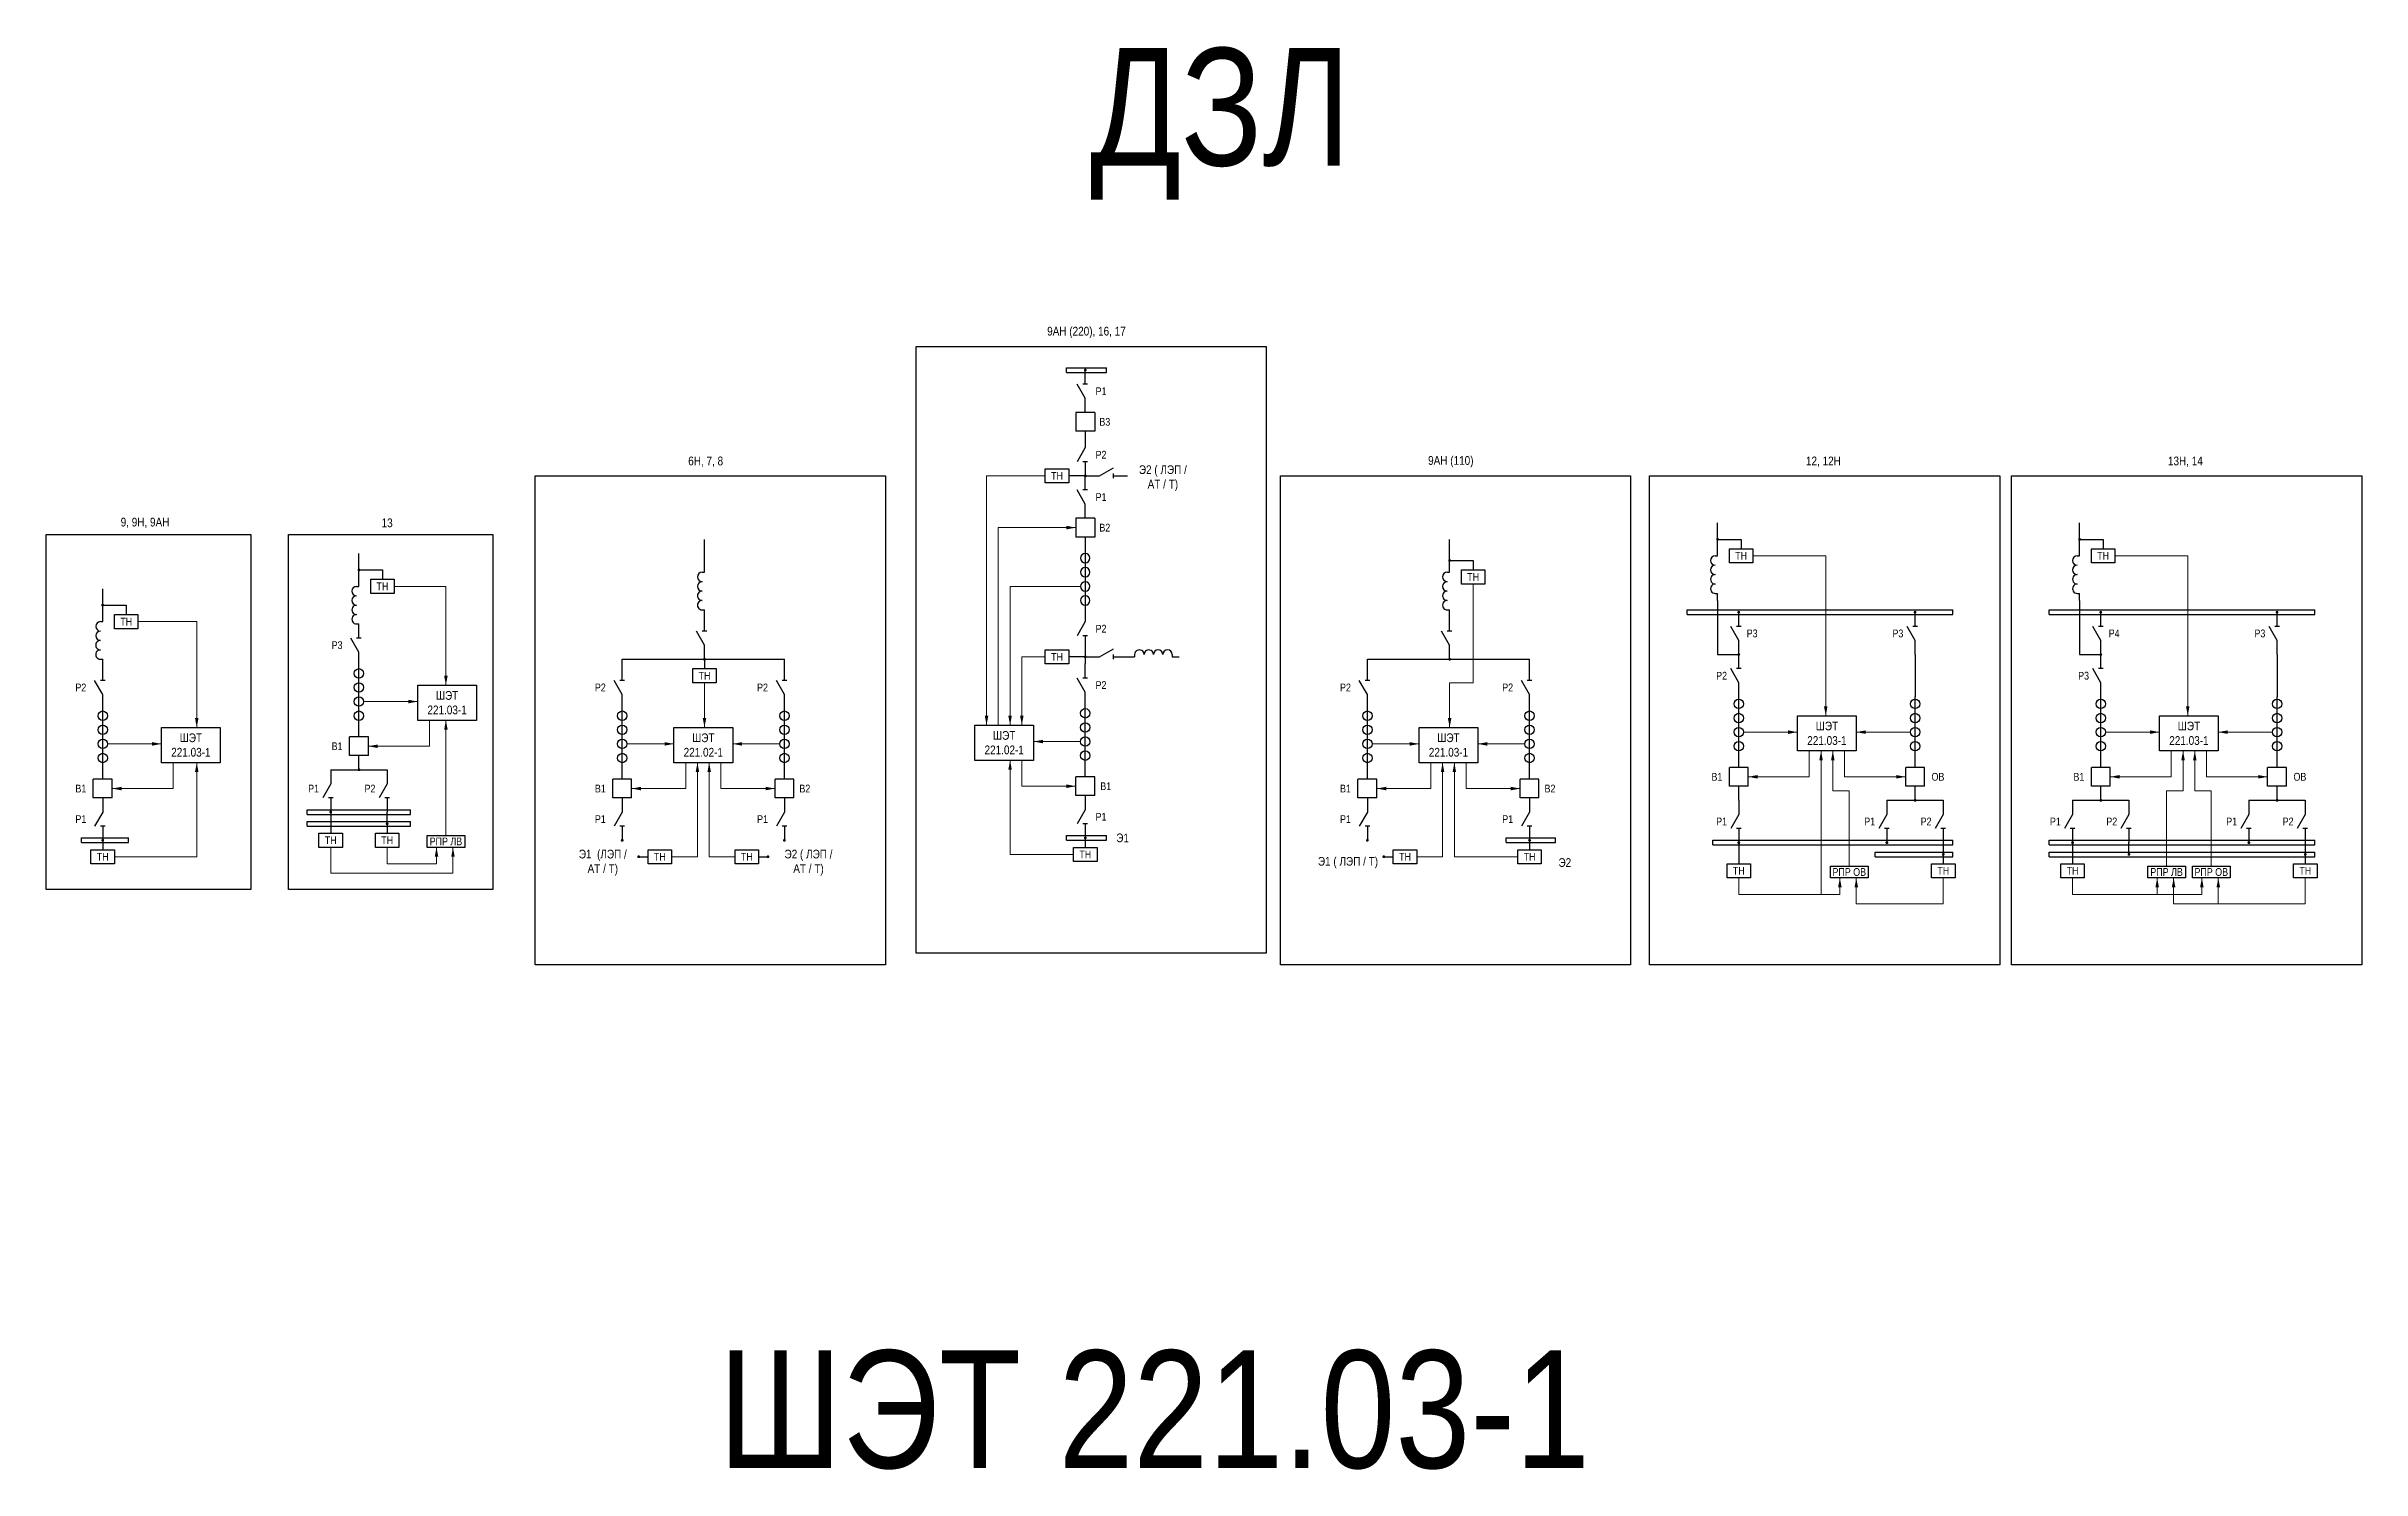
# Model space of a CAD drawing. Header units: millimetres. Extents: x -14593 to 14732, y -17400 to 5232.
# Drawn here: x 3943 to 4928, y -2618 to -2012 of the extents above; entities that cross this region are included whole.
import ezdxf
from ezdxf.enums import TextEntityAlignment as Align

# ---------------------------------------------------------------- set-up
doc = ezdxf.new("R2010")
doc.units = ezdxf.units.MM
doc.layers.add('Основная', color=7, linetype='Continuous', lineweight=30)
doc.layers.add('Тонкая', color=7, linetype='Continuous', lineweight=18)
doc.styles.add('Narrow', font='ARIALN.TTF')
doc.styles.add('Вывод', font='tahoma.ttf', dxfattribs={"height": 2.5})
doc.styles.add('Компонент', font='ARIALN.TTF', dxfattribs={"height": 3.5})

# ---------------------------------------------------------------- blocks, each defined once
blk = doc.blocks.new('*U80')
at = {"color": 0, "linetype": 'ByBlock'}
for p, q in [((0, 0), (-8, 0)), ((-8, -8), (-8, 0)), ((0, -8), (0, 0)), ((0, -8), (-8, -8))]:
    blk.add_line(p, q, dxfattribs=at)
at = {"layer": 'Основная', "style": 'Компонент'}
blk.add_attdef('ОУ', text='', height=3.5, dxfattribs=at).set_placement((-15, -3), align=Align.MIDDLE_CENTER)
blk = doc.blocks.new('*U18')
at = {"color": 0, "linetype": 'ByBlock'}
blk.add_line((0, 0), (6, 3.43), dxfattribs=at)
blk = doc.blocks.new('*U10')
at = {"color": 0}
blk.add_line((0, -1), (0, 1), dxfattribs=at)
blk = doc.blocks.new('*U79')
at = {"color": 0, "linetype": 'ByBlock'}
for p, q in [((0, 3), (0, 9)), ((0, -9), (0, -3))]:
    blk.add_line(p, q, dxfattribs=at)
at = {"color": 0, "linetype": 'ByBlock', "ltscale": 0.25, "rotation": 89.99999999999999}
for name, p in [('*U18', (0, -3)), ('*U10', (0, 3))]:
    blk.add_blockref(name, p, dxfattribs=at)
at = {"layer": 'Основная'}
for tag, height, style, p in [('ОУ', 3.5, 'Компонент', (-12, 0)), ('В1', 2.5, 'Вывод', (2, 7)), ('В2', 2.5, 'Вывод', (2, -7))]:
    blk.add_attdef(tag, text='', height=height, dxfattribs=dict(at, style=style)).set_placement(p, align=Align.MIDDLE_CENTER)
blk = doc.blocks.new('*U81')
at = {"color": 0, "linetype": 'ByBlock'}
for p, q in [((0, 9), (0, 3)), ((0, -3), (0, -9))]:
    blk.add_line(p, q, dxfattribs=at)
at = {"color": 0, "linetype": 'ByBlock', "ltscale": 0.25, "xscale": -1, "rotation": 90}
for name, p in [('*U18', (0, 3)), ('*U10', (0, -3))]:
    blk.add_blockref(name, p, dxfattribs=at)
at = {"layer": 'Основная'}
for tag, height, style, p in [('ОУ', 3.5, 'Компонент', (-12, 0)), ('В2', 2.5, 'Вывод', (2, 7)), ('В1', 2.5, 'Вывод', (2, -7))]:
    blk.add_attdef(tag, text='', height=height, dxfattribs=dict(at, style=style)).set_placement(p, align=Align.MIDDLE_CENTER)
blk = doc.blocks.new('*U82')
at = {"color": 0, "linetype": 'ByBlock'}
for p, q in [((0, 0), (20, 0)), ((0, -2), (0, 0)), ((20, -2), (20, 0)), ((0, -2), (20, -2))]:
    blk.add_line(p, q, dxfattribs=at)
at = {"layer": 'Основная', "style": 'Компонент'}
blk.add_attdef('ОШ', text='', height=3.5, dxfattribs=at).set_placement((6, 4), align=Align.MIDDLE_CENTER)
blk = doc.blocks.new('*U86')
at = {"linetype": 'ByBlock'}
blk.add_circle((0, 0), 2, dxfattribs=at)
at = {"layer": 'Основная', "color": 0, "linetype": 'ByBlock', "lineweight": -2}
blk.add_line((0, -3), (0, 3), dxfattribs=at)
at = {"layer": 'Основная', "linetype": 'ByBlock', "style": 'Компонент'}
blk.add_attdef('ОУ', text='', height=3.5, dxfattribs=at).set_placement((-6, 0), align=Align.MIDDLE_CENTER)
blk = doc.blocks.new('*U83')
at = {"ltscale": 0.25}
for p, q in [((0, 8), (1, 8)), ((0, -8), (1, -8))]:
    blk.add_line(p, q, dxfattribs=at)
for centre, major_axis, start_param, end_param in [((0, -2), (-2, 0), 4.712389, 7.853982), ((0, 6), (0, -2), 3.141593, 6.283185), ((0, 2), (0, -2), 3.141593, 6.283185), ((0, -6), (-2, 0), 4.712389, 7.853982)]:
    blk.add_ellipse(centre, major_axis=major_axis, ratio=1, start_param=start_param, end_param=end_param, dxfattribs=at)
at = {"layer": 'Основная'}
for tag, height, style, p in [('ОУ', 3.5, 'Компонент', (-6, 0)), ('В1', 2.5, 'Вывод', (5, 6)), ('В2', 2.5, 'Вывод', (5, -6))]:
    blk.add_attdef(tag, text='', height=height, dxfattribs=dict(at, style=style)).set_placement(p, align=Align.MIDDLE_CENTER)
blk = doc.blocks.new('*U163')
at = {"color": 0, "linetype": 'ByBlock'}
for p, q in [((0, 0), (44, 0)), ((0, -2), (0, 0)), ((44, -2), (44, 0)), ((0, -2), (44, -2))]:
    blk.add_line(p, q, dxfattribs=at)
at = {"layer": 'Основная', "style": 'Компонент'}
blk.add_attdef('ОШ', text='', height=3.5, dxfattribs=at).set_placement((6, 4), align=Align.MIDDLE_CENTER)
blk = doc.blocks.new('*U164')
at = {"color": 0, "linetype": 'ByBlock'}
for p, q in [((0, 0), (21, 0)), ((0, -2), (0, 0)), ((21, -2), (21, 0)), ((0, -2), (21, -2))]:
    blk.add_line(p, q, dxfattribs=at)
at = {"layer": 'Основная', "style": 'Компонент'}
blk.add_attdef('ОШ', text='', height=3.5, dxfattribs=at).set_placement((6, 4), align=Align.MIDDLE_CENTER)
blk = doc.blocks.new('*U85')
at = {"color": 0, "linetype": 'ByBlock'}
for p, q in [((0, 0), (113, 0)), ((0, -2), (0, 0)), ((113, -2), (113, 0)), ((0, -2), (113, -2))]:
    blk.add_line(p, q, dxfattribs=at)
at = {"layer": 'Основная', "style": 'Компонент'}
blk.add_attdef('ОШ', text='', height=3.5, dxfattribs=at).set_placement((6, 4), align=Align.MIDDLE_CENTER)
blk = doc.blocks.new('*U84')
at = {"color": 0, "linetype": 'ByBlock'}
for p, q in [((0, 0), (113, 0)), ((0, -2), (0, 0)), ((113, -2), (113, 0)), ((0, -2), (113, -2))]:
    blk.add_line(p, q, dxfattribs=at)
at = {"layer": 'Основная', "style": 'Компонент'}
blk.add_attdef('ОШ', text='', height=3.5, dxfattribs=at).set_placement((6, 4), align=Align.MIDDLE_CENTER)
blk = doc.blocks.new('*U166')
at = {"color": 0, "linetype": 'ByBlock'}
for p, q in [((0, 0), (102, 0)), ((0, -2), (0, 0)), ((102, -2), (102, 0)), ((0, -2), (102, -2))]:
    blk.add_line(p, q, dxfattribs=at)
at = {"layer": 'Основная', "style": 'Компонент'}
blk.add_attdef('ОШ', text='', height=3.5, dxfattribs=at).set_placement((6, 4), align=Align.MIDDLE_CENTER)
blk = doc.blocks.new('*U165')
at = {"color": 0, "linetype": 'ByBlock'}
for p, q in [((0, 0), (33, 0)), ((0, -2), (0, 0)), ((33, -2), (33, 0)), ((0, -2), (33, -2))]:
    blk.add_line(p, q, dxfattribs=at)
at = {"layer": 'Основная', "style": 'Компонент'}
blk.add_attdef('ОШ', text='', height=3.5, dxfattribs=at).set_placement((6, 4), align=Align.MIDDLE_CENTER)
blk = doc.blocks.new('*U208')
at = {"color": 0, "linetype": 'ByBlock'}
for p, q in [((0, 0), (17, 0)), ((0, -2), (0, 0)), ((17, -2), (17, 0)), ((0, -2), (17, -2))]:
    blk.add_line(p, q, dxfattribs=at)
at = {"layer": 'Основная', "style": 'Компонент'}
blk.add_attdef('ОШ', text='', height=3.5, dxfattribs=at).set_placement((6, 4), align=Align.MIDDLE_CENTER)

msp = doc.modelspace()

# ---------------------------------------------------------------- linework, layer by layer
at = {"layer": 'Основная', "color": 1}
for points in [[(4313, -2140), (4462, -2140), (4462, -2398), (4313, -2398)], [(4151, -2195), (4300, -2195), (4300, -2403), (4151, -2403)]]:
    msp.add_lwpolyline(points, close=True, dxfattribs=at)
at = {"layer": 'Основная', "ltscale": 0.25, "const_width": 0.6}
for points in [[(4384.7, -2150, -1), (4385.3, -2150, -1)], [(4384.7, -2195, -1), (4385.3, -2195, -1)], [(4653.7, -2222, 1), (4654.3, -2222, 1)], [(4807.7, -2222, 1), (4808.3, -2222, 1)], [(4075.7, -2235, 1), (4076.3, -2235, 1)], [(4539.7, -2231, 1), (4540.3, -2231, 1)], [(3966.7, -2250, 1), (3967.3, -2250, 1)], [(4662.7, -2253, 1), (4663.3, -2253, 1)], [(4737.7, -2253, 1), (4738.3, -2253, 1)], [(4816.7, -2253, 1), (4817.3, -2253, 1)], [(4891.7, -2253, 1), (4892.3, -2253, 1)], [(4222.7, -2273, 1), (4223.3, -2273, 1)], [(4222.7, -2273, 1), (4223.3, -2273, 1)], [(4384.7, -2272, 1), (4385.3, -2272, 1)], [(4384.7, -2272, 1), (4385.3, -2272, 1)], [(4539.7, -2273, 1), (4540.3, -2273, 1)], [(4539.7, -2273, 1), (4540.3, -2273, 1)], [(4662.7, -2271, 1), (4663.3, -2271, 1)], [(4816.7, -2271, 1), (4817.3, -2271, 1)], [(4075.7, -2320, 1), (4076.3, -2320, 1)], [(4737.7, -2333, 1), (4738.3, -2333, 1)], [(4816.7, -2333, 1), (4817.3, -2333, 1)], [(4891.7, -2333, 1), (4892.3, -2333, 1)], [(4063.7, -2338, 1), (4064.3, -2338, 1)], [(4087.7, -2343, 1), (4088.3, -2343, 1)], [(3966.7, -2350, 1), (3967.3, -2350, 1)], [(4187.7, -2350, 1), (4188.3, -2350, 1)], [(4256.7, -2350, 1), (4257.3, -2350, 1)], [(4384.7, -2349, 1), (4385.3, -2349, 1)], [(4504.7, -2350, 1), (4505.3, -2350, 1)], [(4573.7, -2350, 1), (4574.3, -2350, 1)], [(4573.7, -2350, 1), (4574.3, -2350, 1)], [(4662.7, -2351, 1), (4663.3, -2351, 1)], [(4725.7, -2351, 1), (4726.3, -2351, 1)], [(4804.7, -2351, 1), (4805.3, -2351, 1)], [(4879.7, -2351, 1), (4880.3, -2351, 1)], [(4194.7, -2357, 1), (4195.3, -2357, 1)], [(4249.7, -2357, 1), (4250.3, -2357, 1)], [(4511.7, -2357, 1), (4512.3, -2357, 1)], [(4749.7, -2356, 1), (4750.3, -2356, 1)], [(4828.7, -2356, 1), (4829.3, -2356, 1)], [(4903.7, -2356, 1), (4904.3, -2356, 1)]]:
    msp.add_lwpolyline(points, format="xyb", close=True, dxfattribs=at)
at = {"layer": 'Основная'}
for points in [[(4385, -2176), (4385, -2182)], [(4385, -2195), (4378, -2195)], [(4654, -2229), (4654, -2215)], [(4808, -2229), (4808, -2215)], [(4223, -2236), (4223, -2222)], [(4385, -2221), (4385, -2227)], [(4540, -2236), (4540, -2222)], [(4654, -2222), (4664, -2222)], [(4664, -2222), (4664, -2226)], [(4808, -2222), (4818, -2222)], [(4818, -2222), (4818, -2226)], [(4076, -2242), (4076, -2228)], [(4076, -2235), (4086, -2235)], [(4086, -2235), (4086, -2239)], [(4540, -2231), (4550, -2231)], [(4550, -2231), (4550, -2235)], [(3967, -2257), (3967, -2243)], [(4654, -2248), (4654, -2245)], [(4808, -2248), (4808, -2245)], [(3967, -2250), (3977, -2250)], [(3977, -2250), (3977, -2254)], [(4223, -2255), (4223, -2252)], [(4540, -2255), (4540, -2252)], [(4654, -2248), (4654, -2271)], [(4808, -2248), (4808, -2271)], [(3967, -2276), (3967, -2273)], [(4188, -2276), (4188, -2273)], [(4188, -2273), (4257, -2273)], [(4223, -2273), (4223, -2277)], [(4257, -2276), (4257, -2273)], [(4385, -2272), (4378, -2272)], [(4385, -2269), (4385, -2275)], [(4403, -2272), (4406, -2272)], [(4422, -2272), (4425, -2272)], [(4505, -2276), (4505, -2273)], [(4505, -2273), (4574, -2273)], [(4574, -2276), (4574, -2273)], [(4654, -2271), (4663, -2271)], [(4738, -2271), (4738, -2289)], [(4808, -2271), (4817, -2271)], [(4892, -2271), (4892, -2289)], [(4076, -2306), (4076, -2300)], [(4076, -2320), (4076, -2314)], [(4663, -2319), (4663, -2313)], [(4738, -2319), (4738, -2313)], [(4817, -2319), (4817, -2313)], [(4892, -2319), (4892, -2313)], [(3967, -2324), (3967, -2318)], [(4064, -2320), (4088, -2320)], [(4188, -2324), (4188, -2318)], [(4257, -2324), (4257, -2318)], [(4385, -2323), (4385, -2317)], [(4505, -2324), (4505, -2318)], [(4574, -2324), (4574, -2318)], [(4663, -2333), (4663, -2327)], [(4726, -2333), (4750, -2333)], [(4738, -2333), (4738, -2327)], [(4805, -2333), (4829, -2333)], [(4817, -2333), (4817, -2327)], [(4880, -2333), (4904, -2333)], [(4892, -2333), (4892, -2327)], [(4064, -2338), (4064, -2347)], [(4088, -2343), (4088, -2338)], [(4088, -2343), (4088, -2347)], [(3967, -2350), (3967, -2354)], [(4385, -2349), (4385, -2353)], [(4574, -2350), (4574, -2354)], [(4663, -2351), (4663, -2360)], [(4750, -2351), (4750, -2360)], [(4805, -2351), (4805, -2360)], [(4829, -2356), (4829, -2351)], [(4904, -2351), (4904, -2360)], [(4195, -2357), (4199, -2357)], [(4246, -2357), (4250, -2357)], [(4512, -2357), (4516, -2357)]]:
    msp.add_lwpolyline(points, dxfattribs=at)
for points in [[(4368, -2192), (4378, -2192), (4378, -2198), (4368, -2198)], [(4659, -2226), (4669, -2226), (4669, -2232), (4659, -2232)], [(4813, -2226), (4823, -2226), (4823, -2232), (4813, -2232)], [(4545, -2235), (4555, -2235), (4555, -2241), (4545, -2241)], [(4081, -2239), (4091, -2239), (4091, -2245), (4081, -2245)], [(3972, -2254), (3982, -2254), (3982, -2260), (3972, -2260)], [(4368, -2269), (4378, -2269), (4378, -2275), (4368, -2275)], [(4101, -2284), (4126, -2284), (4126, -2299), (4101, -2299)], [(4218, -2277), (4228, -2277), (4228, -2283), (4218, -2283)], [(3992, -2302), (4017, -2302), (4017, -2317), (3992, -2317)], [(4210, -2302), (4235, -2302), (4235, -2317), (4210, -2317)], [(4338, -2301), (4363, -2301), (4363, -2316), (4338, -2316)], [(4527, -2302), (4552, -2302), (4552, -2317), (4527, -2317)], [(4688, -2297), (4713, -2297), (4713, -2312), (4688, -2312)], [(4842, -2297), (4867, -2297), (4867, -2312), (4842, -2312)], [(3962, -2354), (3972, -2354), (3972, -2360), (3962, -2360)], [(4059, -2347), (4069, -2347), (4069, -2353), (4059, -2353)], [(4083, -2347), (4093, -2347), (4093, -2353), (4083, -2353)], [(4105, -2348), (4121, -2348), (4121, -2353), (4105, -2353)], [(4199, -2354), (4209, -2354), (4209, -2360), (4199, -2360)], [(4236, -2354), (4246, -2354), (4246, -2360), (4236, -2360)], [(4380, -2353), (4390, -2353), (4390, -2359), (4380, -2359)], [(4516, -2354), (4526, -2354), (4526, -2360), (4516, -2360)], [(4569, -2354), (4579, -2354), (4579, -2360), (4569, -2360)], [(4658, -2360), (4668, -2360), (4668, -2366), (4658, -2366)], [(4702, -2361), (4718, -2361), (4718, -2366), (4702, -2366)], [(4745, -2360), (4755, -2360), (4755, -2366), (4745, -2366)], [(4800, -2360), (4810, -2360), (4810, -2366), (4800, -2366)], [(4837, -2361), (4853, -2361), (4853, -2366), (4837, -2366)], [(4856, -2361), (4872, -2361), (4872, -2366), (4856, -2366)], [(4899, -2360), (4909, -2360), (4909, -2366), (4899, -2366)]]:
    msp.add_lwpolyline(points, close=True, dxfattribs=at)
at = {"layer": 'Основная', "color": 3}
for points in [[(4468, -2195), (4617, -2195), (4617, -2403), (4468, -2403)], [(4625, -2195), (4774, -2195), (4774, -2403), (4625, -2403)], [(4779, -2195), (4928, -2195), (4928, -2403), (4779, -2403)], [(3943, -2220), (4030, -2220), (4030, -2371), (3943, -2371)], [(4046, -2220), (4133, -2220), (4133, -2371), (4046, -2371)]]:
    msp.add_lwpolyline(points, close=True, dxfattribs=at)
at = {"layer": 'Тонкая'}
for points in [[(4343, -2301), (4343, -2195)], [(4343, -2195), (4368, -2195)], [(4381, -2217), (4348, -2217)], [(4348, -2217), (4348, -2301)], [(4700, -2229), (4669, -2229)], [(4700, -2229), (4700, -2297)], [(4854, -2229), (4823, -2229)], [(4854, -2229), (4854, -2297)], [(4091, -2242), (4113, -2242)], [(4113, -2242), (4113, -2284)], [(4353, -2301), (4353, -2242)], [(4353, -2242), (4383, -2242)], [(4550, -2241), (4550, -2283), (4540, -2283)], [(4678, -2252), (4703, -2252)], [(4832, -2252), (4857, -2252)], [(3982, -2257), (4007, -2257)], [(4007, -2257), (4007, -2302)], [(4358, -2272), (4358, -2301)], [(4358, -2272), (4368, -2272)], [(4223, -2283), (4223, -2302)], [(4540, -2283), (4540, -2302)], [(4078, -2291), (4101, -2291)], [(4106, -2299), (4106, -2310), (4080, -2310)], [(4113, -2299), (4113, -2348)], [(4665, -2304), (4688, -2304)], [(4736, -2304), (4713, -2304)], [(4819, -2304), (4842, -2304)], [(4890, -2304), (4867, -2304)], [(3969, -2309), (3992, -2309)], [(4190, -2309), (4210, -2309)], [(4255, -2309), (4235, -2309)], [(4383, -2308), (4363, -2308)], [(4507, -2309), (4527, -2309)], [(4572, -2309), (4552, -2309)], [(4693, -2312), (4693, -2323), (4667, -2323)], [(4698, -2329), (4698, -2312)], [(4703, -2329), (4703, -2312)], [(4708, -2312), (4708, -2323), (4734, -2323)], [(4847, -2312), (4847, -2323), (4821, -2323)], [(4852, -2329), (4852, -2312)], [(4857, -2329), (4857, -2312)], [(4862, -2312), (4862, -2323), (4888, -2323)], [(3997, -2317), (3997, -2328), (3971, -2328)], [(4007, -2357), (4007, -2317)], [(4215, -2317), (4215, -2328), (4192, -2328)], [(4220, -2317), (4220, -2357)], [(4225, -2357), (4225, -2317)], [(4230, -2317), (4230, -2328), (4253, -2328)], [(4353, -2356), (4353, -2316)], [(4358, -2316), (4358, -2327), (4381, -2327)], [(4532, -2317), (4532, -2328), (4509, -2328)], [(4537, -2317), (4537, -2357)], [(4542, -2357), (4542, -2317)], [(4547, -2317), (4547, -2328), (4570, -2328)], [(4698, -2329), (4698, -2329)], [(4698, -2329), (4698, -2373)], [(4703, -2329), (4710, -2329)], [(4710, -2329), (4710, -2361)], [(4852, -2329), (4845, -2329)], [(4845, -2329), (4845, -2361)], [(4857, -2329), (4864, -2329)], [(4864, -2329), (4864, -2361)], [(4064, -2353), (4064, -2364)], [(4088, -2353), (4088, -2360)], [(4109, -2360), (4109, -2353)], [(4116, -2364), (4116, -2353)], [(3972, -2357), (4007, -2357)], [(4116, -2364), (4064, -2364)], [(4088, -2360), (4109, -2360)], [(4220, -2357), (4209, -2357)], [(4225, -2357), (4236, -2357)], [(4353, -2356), (4380, -2356)], [(4537, -2357), (4526, -2357)], [(4542, -2357), (4569, -2357)], [(4663, -2366), (4663, -2373)], [(4663, -2373), (4706, -2373)], [(4706, -2373), (4706, -2366)], [(4713, -2377), (4713, -2366)], [(4750, -2366), (4750, -2377)], [(4805, -2366), (4805, -2373)], [(4805, -2373), (4860, -2373)], [(4841, -2373), (4841, -2366)], [(4848, -2377), (4848, -2366)], [(4860, -2373), (4860, -2366)], [(4867, -2377), (4867, -2366)], [(4904, -2366), (4904, -2377)], [(4713, -2377), (4750, -2377)], [(4848, -2377), (4904, -2377)]]:
    msp.add_lwpolyline(points, dxfattribs=at)
at = {"layer": 'Тонкая', "ltscale": 0.3}
for points in [[(4381, -2217, 0, 1.5, 0), (4377, -2217, 0, 0, 0)], [(4113, -2284, 0, 1.5, 0), (4113, -2280, 0, 0, 0)], [(4101, -2291, 0, 1.5, 0), (4097, -2291, 0, 0, 0)], [(4700, -2297, 0, 1.5, 0), (4700, -2293, 0, 0, 0)], [(4854, -2297, 0, 1.5, 0), (4854, -2293, 0, 0, 0)], [(4007, -2302, 0, 1.5, 0), (4007, -2298, 0, 0, 0)], [(4113, -2299, 0, 1.5, 0), (4113, -2303, 0, 0, 0)], [(4223, -2302, 0, 1.5, 0), (4223, -2298, 0, 0, 0)], [(4343, -2301, 0, 1.5, 0), (4343, -2297, 0, 0, 0)], [(4353, -2301, 0, 1.5, 0), (4353, -2297, 0, 0, 0)], [(4358, -2301, 0, 1.5, 0), (4358, -2297, 0, 0, 0)], [(4540, -2302, 0, 1.5, 0), (4540, -2298, 0, 0, 0)], [(4688, -2304, 0, 1.5, 0), (4684, -2304, 0, 0, 0)], [(4713, -2304, 0, 1.5, 0), (4717, -2304, 0, 0, 0)], [(4842, -2304, 0, 1.5, 0), (4838, -2304, 0, 0, 0)], [(4867, -2304, 0, 1.5, 0), (4871, -2304, 0, 0, 0)], [(3992, -2309, 0, 1.5, 0), (3988, -2309, 0, 0, 0)], [(4080, -2310, 0, 1.5, 0), (4084, -2310, 0, 0, 0)], [(4210, -2309, 0, 1.5, 0), (4206, -2309, 0, 0, 0)], [(4235, -2309, 0, 1.5, 0), (4239, -2309, 0, 0, 0)], [(4363, -2308, 0, 1.5, 0), (4367, -2308, 0, 0, 0)], [(4527, -2309, 0, 1.5, 0), (4523, -2309, 0, 0, 0)], [(4552, -2309, 0, 1.5, 0), (4556, -2309, 0, 0, 0)], [(4698, -2312, 0, 1.5, 0), (4698, -2316, 0, 0, 0)], [(4703, -2312, 0, 1.5, 0), (4703, -2316, 0, 0, 0)], [(4852, -2312, 0, 1.5, 0), (4852, -2316, 0, 0, 0)], [(4857, -2312, 0, 1.5, 0), (4857, -2316, 0, 0, 0)], [(4007, -2317, 0, 1.5, 0), (4007, -2321, 0, 0, 0)], [(4220, -2317, 0, 1.5, 0), (4220, -2321, 0, 0, 0)], [(4225, -2317, 0, 1.5, 0), (4225, -2321, 0, 0, 0)], [(4353, -2316, 0, 1.5, 0), (4353, -2320, 0, 0, 0)], [(4537, -2317, 0, 1.5, 0), (4537, -2321, 0, 0, 0)], [(4542, -2317, 0, 1.5, 0), (4542, -2321, 0, 0, 0)], [(4667, -2323, 0, 1.5, 0), (4671, -2323, 0, 0, 0)], [(4734, -2323, 0, 1.5, 0), (4730, -2323, 0, 0, 0)], [(4821, -2323, 0, 1.5, 0), (4825, -2323, 0, 0, 0)], [(4888, -2323, 0, 1.5, 0), (4884, -2323, 0, 0, 0)], [(3971, -2328, 0, 1.5, 0), (3975, -2328, 0, 0, 0)], [(4192, -2328, 0, 1.5, 0), (4196, -2328, 0, 0, 0)], [(4253, -2328, 0, 1.5, 0), (4249, -2328, 0, 0, 0)], [(4381, -2327, 0, 1.5, 0), (4377, -2327, 0, 0, 0)], [(4509, -2328, 0, 1.5, 0), (4513, -2328, 0, 0, 0)], [(4570, -2328, 0, 1.5, 0), (4566, -2328, 0, 0, 0)], [(4109, -2353, 0, 1.5, 0), (4109, -2357, 0, 0, 0)], [(4116, -2353, 0, 1.5, 0), (4116, -2357, 0, 0, 0)], [(4706, -2366, 0, 1.5, 0), (4706, -2370, 0, 0, 0)], [(4713, -2366, 0, 1.5, 0), (4713, -2370, 0, 0, 0)], [(4841, -2366, 0, 1.5, 0), (4841, -2370, 0, 0, 0)], [(4848, -2366, 0, 1.5, 0), (4848, -2370, 0, 0, 0)], [(4860, -2366, 0, 1.5, 0), (4860, -2370, 0, 0, 0)], [(4867, -2366, 0, 1.5, 0), (4867, -2370, 0, 0, 0)]]:
    msp.add_lwpolyline(points, format="xyseb", dxfattribs=at)

# ---------------------------------------------------------------- block references
at = {"layer": 'Основная', "ltscale": 0.25}
for name, p in [('*U208', (4377, -2149)), ('*U79', (4223, -2264)), ('*U79', (4540, -2264)), ('*U85', (4641, -2252)), ('*U79', (4663, -2262)), ('*U79', (4738, -2262)), ('*U85', (4795, -2252)), ('*U79', (4817, -2262)), ('*U79', (4892, -2262)), ('*U79', (4076, -2267)), ('*U79', (4385, -2284)), ('*U79', (4663, -2280)), ('*U79', (4817, -2280)), ('*U79', (3967, -2285)), ('*U86', (4076, -2279)), ('*U86', (4076, -2285)), ('*U79', (4188, -2285)), ('*U79', (4257, -2285)), ('*U79', (4505, -2285)), ('*U79', (4574, -2285)), ('*U86', (3967, -2297)), ('*U86', (4076, -2291)), ('*U86', (4076, -2297)), ('*U86', (4188, -2297)), ('*U86', (4257, -2297)), ('*U86', (4385, -2296)), ('*U86', (4505, -2297)), ('*U86', (4574, -2297)), ('*U86', (4663, -2292)), ('*U86', (4663, -2298)), ('*U86', (4738, -2292)), ('*U86', (4738, -2298)), ('*U86', (4817, -2292)), ('*U86', (4817, -2298)), ('*U86', (4892, -2292)), ('*U86', (4892, -2298)), ('*U86', (3967, -2303)), ('*U86', (4188, -2303)), ('*U86', (4257, -2303)), ('*U86', (4385, -2302)), ('*U86', (4505, -2303)), ('*U86', (4574, -2303)), ('*U86', (4663, -2304)), ('*U86', (4738, -2304)), ('*U86', (4817, -2304)), ('*U86', (4892, -2304)), ('*U86', (3967, -2309)), ('*U86', (3967, -2315)), ('*U80', (4080, -2306)), ('*U86', (4188, -2309)), ('*U86', (4188, -2315)), ('*U86', (4257, -2309)), ('*U86', (4257, -2315)), ('*U86', (4385, -2308)), ('*U86', (4385, -2314)), ('*U86', (4505, -2309)), ('*U86', (4505, -2315)), ('*U86', (4574, -2309)), ('*U86', (4574, -2315)), ('*U86', (4663, -2310)), ('*U86', (4738, -2310)), ('*U86', (4817, -2310)), ('*U86', (4892, -2310)), ('*U80', (3971, -2324)), ('*U81', (4064, -2329)), ('*U81', (4088, -2329)), ('*U80', (4192, -2324)), ('*U80', (4261, -2324)), ('*U80', (4389, -2323)), ('*U80', (4509, -2324)), ('*U80', (4578, -2324)), ('*U80', (4667, -2319)), ('*U80', (4742, -2319)), ('*U80', (4821, -2319)), ('*U80', (4896, -2319)), ('*U81', (3967, -2341)), ('*U81', (4188, -2341)), ('*U81', (4257, -2341)), ('*U81', (4385, -2340)), ('*U81', (4505, -2341)), ('*U81', (4574, -2341)), ('*U81', (4663, -2342)), ('*U81', (4726, -2342)), ('*U81', (4750, -2342)), ('*U81', (4805, -2342)), ('*U81', (4829, -2342)), ('*U81', (4880, -2342)), ('*U81', (4904, -2342)), ('*U163', (4054, -2337)), ('*U163', (4054, -2342)), ('*U82', (3958, -2349)), ('*U208', (4377, -2348)), ('*U164', (4564, -2349)), ('*U166', (4652, -2350)), ('*U85', (4795, -2350)), ('*U165', (4721, -2355)), ('*U84', (4795, -2355))]:
    msp.add_blockref(name, p, dxfattribs=at)
at = {"layer": 'Основная', "ltscale": 0.25, "xscale": -1, "rotation": 180}
for name, p in [('*U81', (4385, -2159)), ('*U80', (4389, -2176)), ('*U79', (4385, -2186)), ('*U81', (4385, -2204)), ('*U80', (4389, -2221)), ('*U86', (4385, -2230)), ('*U86', (4385, -2236)), ('*U86', (4385, -2242)), ('*U86', (4385, -2248)), ('*U79', (4385, -2260))]:
    msp.add_blockref(name, p, dxfattribs=at)
at = {"layer": 'Основная', "ltscale": 0.25, "rotation": 270}
for p in [(4394, -2195), (4394, -2272)]:
    msp.add_blockref('*U79', p, dxfattribs=at)
at = {"layer": 'Основная', "ltscale": 0.35}
for p in [(4653, -2237), (4807, -2237), (4075, -2250), (4222, -2244), (4539, -2244), (3966, -2265)]:
    msp.add_blockref('*U83', p, dxfattribs=at)
at = {"layer": 'Основная', "ltscale": 0.35, "rotation": 270}
msp.add_blockref('*U83', (4414, -2271), dxfattribs=at)

# ---------------------------------------------------------------- texts
at = {"layer": 'Основная', "color": 2, "style": 'Narrow'}
for s, p in [('ДЗЛ', (4387, -2063)), ('ШЭТ 221.03-1', (4229, -2617))]:
    msp.add_text(s, height=50, dxfattribs=at).set_placement(p)
at = {"layer": 'Основная', "style": 'Narrow'}
for s, p in [('Р1', (4394, -2159.01)), ('В3', (4395.62, -2172.01)), ('Р2', (4394, -2186.01)), ('Р1', (4394, -2204.01)), ('В2', (4395.62, -2217.01)), ('Р3', (4069, -2267)), ('Р2', (4394, -2260.01)), ('Р3', (4671, -2262)), ('Р3', (4733, -2262)), ('Р4', (4825, -2262)), ('Р3', (4887, -2262)), ('Р2', (3960, -2285)), ('Р2', (4181, -2285)), ('Р2', (4250, -2285)), ('Р2', (4394, -2284)), ('Р2', (4498, -2285)), ('Р2', (4567, -2285)), ('Р2', (4658, -2280)), ('Р3', (4812, -2280)), ('В1', (4069, -2310)), ('В1', (4656, -2323)), ('ОВ', (4750.46, -2323)), ('В1', (4810, -2323)), ('ОВ', (4904.46, -2323)), ('В1', (3960, -2328)), ('Р1', (4059, -2328)), ('Р2', (4083, -2328)), ('В1', (4181, -2328)), ('В2', (4268, -2328)), ('В1', (4396, -2327)), ('В1', (4498, -2328)), ('В2', (4585, -2328)), ('Р1', (3960, -2341)), ('Р1', (4181, -2341)), ('Р1', (4250, -2341)), ('Р1', (4394, -2340)), ('Р1', (4498, -2341)), ('Р1', (4567, -2341)), ('Р1', (4658, -2342)), ('Р1', (4721, -2342)), ('Р2', (4745, -2342)), ('Р1', (4800, -2342)), ('Р2', (4824, -2342)), ('Р1', (4875, -2342)), ('Р2', (4899, -2342))]:
    msp.add_text(s, height=3.3, dxfattribs=at).set_placement(p, align=Align.MIDDLE_RIGHT)
at = {"layer": 'Основная', "color": 3, "char_height": 3.7, "attachment_point": 5, "style": 'Narrow'}
for s, insert, width in [('9АН (220), 16, 17', (4385.5, -2134), 99), ('9АН (110)', (4540.5, -2189), 99), ('6Н, 7, 8', (4223.5, -2189), 99), ('12, 12Н', (4699, -2189), 25), ('13Н, 14', (4853, -2189), 25), ('9, 9Н, 9АН', (3985, -2215), 25), ('13', (4088, -2215), 25)]:
    msp.add_mtext(s, dxfattribs=dict(at, insert=insert, width=width))
at = {"layer": 'Основная', "attachment_point": 5, "style": 'Narrow'}
for s, insert, char_height, width in [('ТН', (4373, -2195), 3.3, 10), ('Э2 ( ЛЭП / АТ / Т)', (4418, -2196), 3.7, 26.5), ('ТН', (4664, -2229), 3.3, 10), ('ТН', (4818, -2229), 3.3, 10), ('ТН', (4086, -2242), 3.3, 10), ('ТН', (4550, -2238), 3.3, 10), ('ТН', (3977, -2257), 3.3, 10), ('ТН', (4373, -2272), 3.3, 10), ('ТН', (4223, -2280), 3.3, 10), ('ШЭТ 221.03-1', (4113.5, -2291.5), 3.7, 25), ('ШЭТ 221.03-1', (4004.5, -2309.5), 3.7, 25), ('ШЭТ 221.02-1', (4222.5, -2309.5), 3.7, 25), ('ШЭТ 221.02-1', (4350.5, -2308.5), 3.7, 25), ('ШЭТ 221.03-1', (4539.5, -2309.5), 3.7, 25), ('ШЭТ 221.03-1', (4700.5, -2304.5), 3.7, 25), ('ШЭТ 221.03-1', (4854.5, -2304.5), 3.7, 25), ('ТН', (4064, -2350), 3.3, 10), ('ТН', (4088, -2350), 3.3, 10), ('РПР ЛВ', (4113, -2350.5), 3.3, 16), ('Э1  (ЛЭП / АТ / Т)', (4179.75, -2359.5), 3.7, 26.5), ('Э2 ( ЛЭП / АТ / Т)', (4267.25, -2359.5), 3.7, 26.5), ('Э1', (4400.88, -2349), 3.7, 10.25), ('ТН', (3967, -2357), 3.3, 10), ('ТН', (4204, -2357), 3.3, 10), ('ТН', (4241, -2357), 3.3, 10), ('ТН', (4385, -2356), 3.3, 10), ('Э1 ( ЛЭП / Т)', (4496.75, -2359.5), 3.7, 26.5), ('ТН', (4521, -2357), 3.3, 10), ('ТН', (4574, -2357), 3.3, 10), ('Э2', (4589, -2359.5), 3.7, 26.5), ('ТН', (4663, -2363), 3.3, 10), ('РПР ОВ', (4710, -2363.5), 3.3, 16), ('ТН', (4750, -2363), 3.3, 10), ('ТН', (4805, -2363), 3.3, 10), ('РПР ЛВ', (4845, -2363.5), 3.3, 16), ('РПР ОВ', (4864, -2363.5), 3.3, 16), ('ТН', (4904, -2363), 3.3, 10)]:
    msp.add_mtext(s, dxfattribs=dict(at, insert=insert, char_height=char_height, width=width))

doc.saveas('drawing.dxf')
